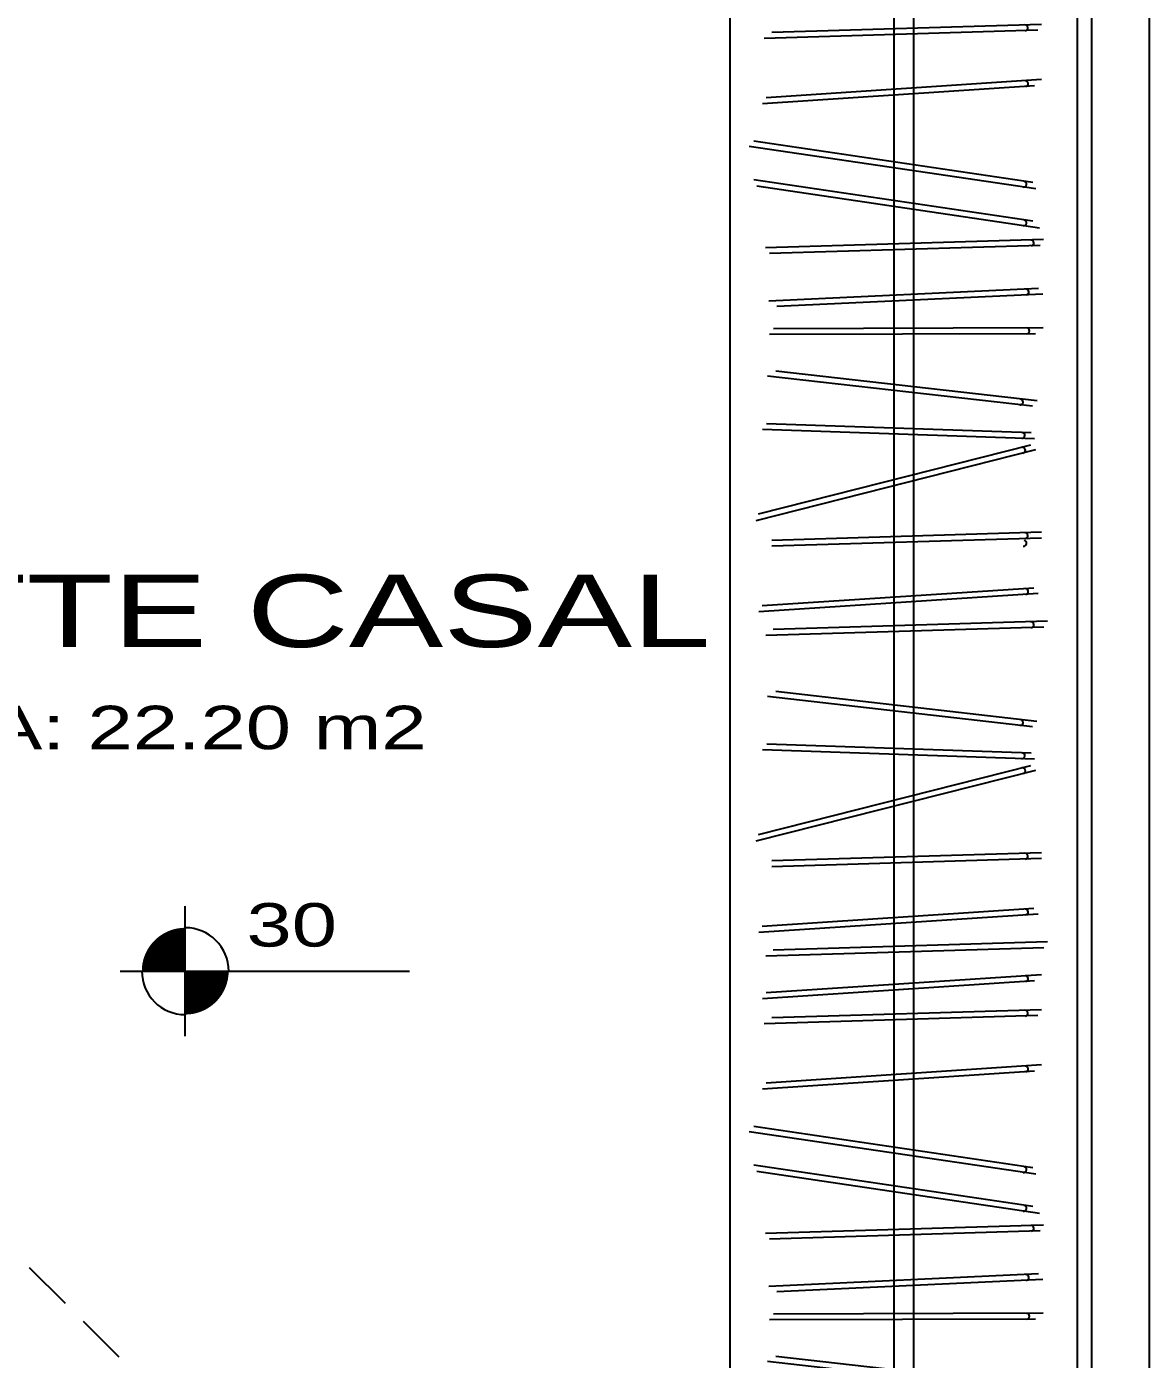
# Model space of a CAD drawing. Extents: x 2280 to 14192, y 1386 to 4696.
# Drawn here: x 3543.2 to 3735.8, y 2956.5 to 3186.7 of the extents above; entities that cross this region are included whole.
import ezdxf
from ezdxf.enums import TextEntityAlignment as Align

# ---------------------------------------------------------------- set-up
doc = ezdxf.new("R2010")
doc.units = 0
doc.header["$LTSCALE"] = 35
doc.linetypes.add('HIDDEN', pattern=[0.375, 0.25, -0.125])
doc.layers.get('0').update_dxf_attribs({"linetype": 'CONTINUOUS'})
for name, color, linetype in [('COTA', 13, 'CONTINUOUS'), ('ESPECARQ', 2, 'CONTINUOUS'), ('HACHURA', 51, 'CONTINUOUS'), ('LINVISTA', 60, 'CONTINUOUS'), ('MOBIL', 7, 'CONTINUOUS'), ('MOBIL_I', 13, 'CONTINUOUS'), ('PAREDE', 5, 'CONTINUOUS'), ('PROJECAO', 13, 'HIDDEN'), ('UNIDADE', 4, 'CONTINUOUS')]:
    doc.layers.add(name, color=color, linetype=linetype)
doc.styles.add('REGUA100', font='arial.ttf', dxfattribs={"width": 1.4})
doc.styles.add('REGUA60', font='romnswin.shx', dxfattribs={"width": 1.4})
pattern_1 = [(90, (3014.0628, 15509.5616), (-2.8575, 6e-16), []), (180, (3014.0628, 15509.5616), (-5.715, -2.8575), [7.14375, -4.28625])]

# ---------------------------------------------------------------- blocks, each defined once
blk = doc.blocks.new('A$C0FCB1666')
at = {"layer": 'MOBIL_I'}
for p, q in [((28.38, 125.36), (28.38, 0.24)), ((25.05, 0), (25.05, 124.02)), ((49.25, 115.32), (2.32, 112.23)), ((50.5, 116.4), (2.91, 113.27)), ((49.84, 109.33), (2.62, 107.89)), ((50.47, 110.35), (3.91, 108.93)), ((49.25, 99.72), (2.32, 96.64)), ((50.5, 100.81), (2.91, 97.68)), ((48.99, 83.02), (0.8, 90.16)), ((49.49, 81.93), (0, 89.27)), ((48.99, 76.34), (0.8, 83.49)), ((50.15, 75.16), (1.31, 82.4)), ((50.85, 73.17), (2.85, 71.73)), ((50.22, 72.15), (3.54, 70.75)), ((49.97, 64.72), (3.4, 62.55)), ((50.68, 63.75), (4.76, 61.61)), ((50.76, 57.92), (4.2, 57.78)), ((49.45, 56.91), (3.54, 56.77)), ((48.93, 44.39), (3.16, 49.61)), ((49.7, 45.31), (4.58, 50.46)), ((49.29, 38.79), (2.33, 40.39)), ((48.67, 39.82), (3.02, 41.36)), ((49.45, 36.85), (1.16, 24.62)), ((48.56, 37.66), (1.55, 25.75)), ((50.47, 22.63), (3.91, 21.21)), ((50.5, 21.63), (3.94, 20.21)), ((49.91, 12.05), (1.66, 8.88)), ((49.18, 13), (2.25, 9.92)), ((51.5, 7.25), (4.17, 5.83)), ((50.88, 6.23), (2.88, 4.79))]:
    blk.add_line(p, q, dxfattribs=at)
for centre, start, end in [((47.68, 115.71), 273.76, 93.76), ((47.63, 109.76), 271.7529, 91.7529), ((47.68, 100.12), 273.76, 93.76), ((47.39, 82.75), 261.5671, 81.5671), ((47.39, 76.07), 261.5671, 81.5671), ((48.66, 72.6), 271.7213, 91.7213), ((47.8, 64.12), 272.669, 92.669), ((47.9, 57.41), 270.1753, 90.1753), ((46.8, 45.14), 263.496, 83.496), ((47.11, 39.37), 268.0601, 88.0601), ((47.19, 36.8), 284.2165, 104.2165), ((47.63, 22.05), 271.7529, 91.7529), ((47.68, 12.4), 273.76, 93.76), ((48.66, 6.66), 271.7213, 91.7213)]:
    blk.add_arc(centre, 0.5, start, end, dxfattribs=at)
blk = doc.blocks.new('NIVELPB')
at = {"linetype": 'ByBlock'}
for p, q in [((0, -2.25), (0, 2.25)), ((-2.25, 0), (7.75, 0))]:
    blk.add_line(p, q, dxfattribs=at)
at = {"linetype": 'ByBlock', "const_width": 1.5}
for points in [[(-0.75, 0, -0.414214), (0, 0.75, -0.618034)], [(0, -0.75, 0.414214), (0.75, 0, 0.618034)]]:
    blk.add_lwpolyline(points, format="xyb", dxfattribs=at)
at = {"linetype": 'ByBlock'}
for start, end in [(0, 90), (180, 270)]:
    blk.add_arc((0, 0), 1.5, start, end, dxfattribs=at)
at = {"color": 0, "linetype": 'ByBlock', "style": 'REGUA60', "width": 1.4}
blk.add_attdef('COTAPISO', (2.117, 0.85), '', height=1.5, dxfattribs=at)
blk = doc.blocks.new('INDUNI1')
at = {"color": 0, "style": 'REGUA100', "width": 1.4, "flags": 8}
for tag, p in [('NOME1', (0, 0)), ('NOME2', (0, -4.286))]:
    blk.add_attdef(tag, text='', height=2.5, dxfattribs=at).set_placement(p, align=Align.CENTER)
at = {"layer": 'ESPECARQ', "style": 'REGUA60', "width": 1.4}
blk.add_attdef('AREA', text='', height=1.5, dxfattribs=at).set_placement((0, -7.813), align=Align.CENTER)
at = {"layer": 'ESPECARQ', "style": 'REGUA60', "width": 1.4, "flags": 8}
for tag, p in [('PISO', (0, -10.313)), ('REVPAR', (0, -12.813)), ('PEDIR', (0, -15.313))]:
    blk.add_attdef(tag, text='', height=1.5, dxfattribs=at).set_placement(p, align=Align.CENTER)
blk = doc.blocks.new('A$C3E892F19')
at = {"layer": 'HACHURA', "ltscale": 0.35}
h = blk.add_hatch(dxfattribs=at)
h.set_pattern_fill('ANSI38,_O', color=256, scale=0.45)
h.set_pattern_definition([(45, (3014.0628, 15509.5616), (-1.01027881, 1.01027881), []), (135, (3014.0628, 15509.5616), (-3.03083644, 1.01027881), [3.571875, -2.143125])])
h.paths.add_polyline_path([(38.85, 59.51), (52.4, 59.51, 0.207618), (29.86, 63.91), (29.86, 59.51), (32.88, 59.51, -0.052365)])
h.paths.add_polyline_path([(52.4, 59.51), (38.85, 59.51, -0.362029), (64.36, 33.28), (64.36, 17.81), (64.81, 17.81), (64.81, 33.28, 0.269754)])
h.paths.add_polyline_path([(19.72, 59.51, 0.247038), (7.21, 35.73), (7.21, 17.81), (7.66, 17.81), (7.66, 35.73, -0.308188), (29.86, 59.03), (29.86, 59.51)])
h.paths.add_polyline_path([(19.72, 59.51), (29.86, 59.51), (29.86, 63.91, 0.09661)])
h = blk.add_hatch(dxfattribs=at)
h.set_pattern_fill('ANSI38,_O', color=256, scale=0.9, angle=45)
h.set_pattern_definition(pattern_1)
h.paths.add_polyline_path([(38.85, 59.51), (32.88, 59.51, 0.026774), (29.86, 59.03), (29.86, 17.81), (64.36, 17.81), (64.36, 33.28, 0.362029)])
h.paths.add_polyline_path([(7.66, 17.81), (29.86, 17.81), (29.86, 59.03, 0.308188), (7.66, 35.73)])
h.paths.add_polyline_path([(29.86, 0.05, 0.026303), (69.43, 1.48, 0.414214), (72.13, 4.18), (72.13, 6.79, -0.4908), (64.36, 14.32), (64.36, 17.81), (29.86, 17.81)])
h.paths.add_polyline_path([(-78.79, -12.34), (-4.01, -12.34), (-4.01, 8.6), (-78.79, 8.6)], flags=9)
h = blk.add_hatch(dxfattribs=at)
h.set_pattern_fill('ANSI38,_O', color=256, scale=0.9, angle=45)
h.set_pattern_definition(pattern_1)
h.paths.add_polyline_path([(7.66, 17.81), (7.66, 12.14, -0.394716), (0.01, 6.79), (0.01, 4.18, 0.414214), (2.71, 1.48, 0.018052), (29.86, 0.05), (29.86, 17.81)])
h.paths.add_polyline_path([(-78.79, -12.34), (-4.01, -12.34), (-4.01, 8.6), (-78.79, 8.6)], flags=9)
at = {"layer": 'MOBIL', "ltscale": 0.35}
for p, q in [((0.01, 35.73), (0.01, 7.24)), ((7.21, 35.73), (7.21, 12.19)), ((7.66, 35.73), (7.66, 12.14)), ((72.06, 35.73), (72.06, 7.23)), ((64.36, 33.28), (64.36, 14.29)), ((64.81, 33.28), (64.81, 14.29)), ((0.01, 8.54), (0.01, 4.18)), ((72.13, 8.54), (72.13, 4.18))]:
    blk.add_line(p, q, dxfattribs=at)
for centre, radius, start, end in [((36.06, 35.73), 36.05, 0, 180), ((36.06, 35.73), 28.85, 355.1198, 180), ((35.86, 31.08), 28.58, 4.398, 170.6444), ((71.16, 13.55), 6.84, 173.3683, 278.1578), ((71.16, 13.55), 6.39, 173.3683, 278.1578), ((0.97, 13.55), 6.84, 261.8422, 348.0835), ((0.97, 13.55), 6.39, 261.3504, 347.6692), ((2.71, 4.18), 2.7, 180, 270), ((69.43, 4.18), 2.7, 270, 0), ((36.07, 376.61), 376.61, 264.9182, 275.0818)]:
    blk.add_arc(centre, radius, start, end, dxfattribs=at)
blk = doc.blocks.new('A$C086719F4')
at = {"layer": 'MOBIL', "ltscale": 0.35, "rotation": 47.76987715498842}
blk.add_blockref('A$C3E892F19', (38.23, -2.12), dxfattribs=at)

msp = doc.modelspace()

# ---------------------------------------------------------------- linework, layer by layer
at = {"layer": 'LINVISTA'}
for p, q in [((3664.579, 3276.448), (3664.579, 2746.448)), ((3724.579, 3276.448), (3724.579, 2746.448))]:
    msp.add_line(p, q, dxfattribs=at)
at = {"layer": 'MOBIL_I'}
for p, q in [((3692.994, 3021.359), (3692.994, 3108.911)), ((3696.318, 3108.911), (3696.318, 3021.599)), ((3716.87, 3065.752), (3671.097, 3070.971)), ((3717.639, 3066.671), (3672.522, 3071.815)), ((3717.236, 3060.154), (3670.273, 3061.744)), ((3716.61, 3061.175), (3670.967, 3062.721)), ((3716.506, 3059.017), (3669.491, 3047.106)), ((3717.391, 3058.209), (3669.097, 3045.974)), ((3718.415, 3043.992), (3671.853, 3042.567)), ((3718.445, 3042.992), (3671.884, 3041.567)), ((3717.123, 3034.361), (3670.196, 3031.277)), ((3717.847, 3033.406), (3669.603, 3030.236)), ((3718.817, 3027.587), (3670.822, 3026.145)), ((3719.447, 3028.607), (3672.112, 3027.184))]:
    msp.add_line(p, q, dxfattribs=at)
for centre, start, end in [((3715.332, 3097.433), 261.56709, 81.56709), ((3714.741, 3066.498), 263.49604, 83.49604), ((3715.054, 3060.728), 268.0601, 88.0601), ((3715.136, 3058.154), 284.21649, 104.21649), ((3715.571, 3043.405), 271.75288, 91.75288), ((3715.619, 3033.761), 273.75999, 93.75999)]:
    msp.add_arc(centre, 0.5, start, end, dxfattribs=at)
at = {"layer": 'PAREDE'}
msp.add_lwpolyline([(3737.079, 3288.948), (3662.079, 3288.948), (3662.079, 3278.948), (3727.079, 3278.948), (3727.079, 2743.948), (3662.079, 2743.948), (3662.079, 2733.948), (3737.079, 2733.948)], close=True, dxfattribs=at)
at = {"layer": 'PROJECAO'}
msp.add_line((3144.579, 3371.448), (3794.579, 2721.448), dxfattribs=at)

# ---------------------------------------------------------------- block references
at = {"layer": 'COTA', "color": 2, "xscale": 5, "yscale": 5, "zscale": 5}
msp.add_blockref('NIVELPB', (3570.577, 3023.539), dxfattribs=at).add_auto_attribs({'COTAPISO': '30'})
at = {"layer": 'LINVISTA', "rotation": 315}
msp.add_blockref('A$C086719F4', (3522.651, 3216.357), dxfattribs=at)
at = {"layer": 'LINVISTA'}
for p in [(3667.942, 3076.709), (3667.942, 2906.532)]:
    msp.add_blockref('A$C0FCB1666', p, dxfattribs=at)
at = {"layer": 'UNIDADE', "xscale": 5, "yscale": 5, "zscale": 5}
msp.add_blockref('INDUNI1', (3574.396, 3100.94), dxfattribs=at).add_auto_attribs({'NOME2': 'SUÍTTE CASAL', 'AREA': 'A: 22.20 m2'})

doc.saveas('drawing.dxf')
